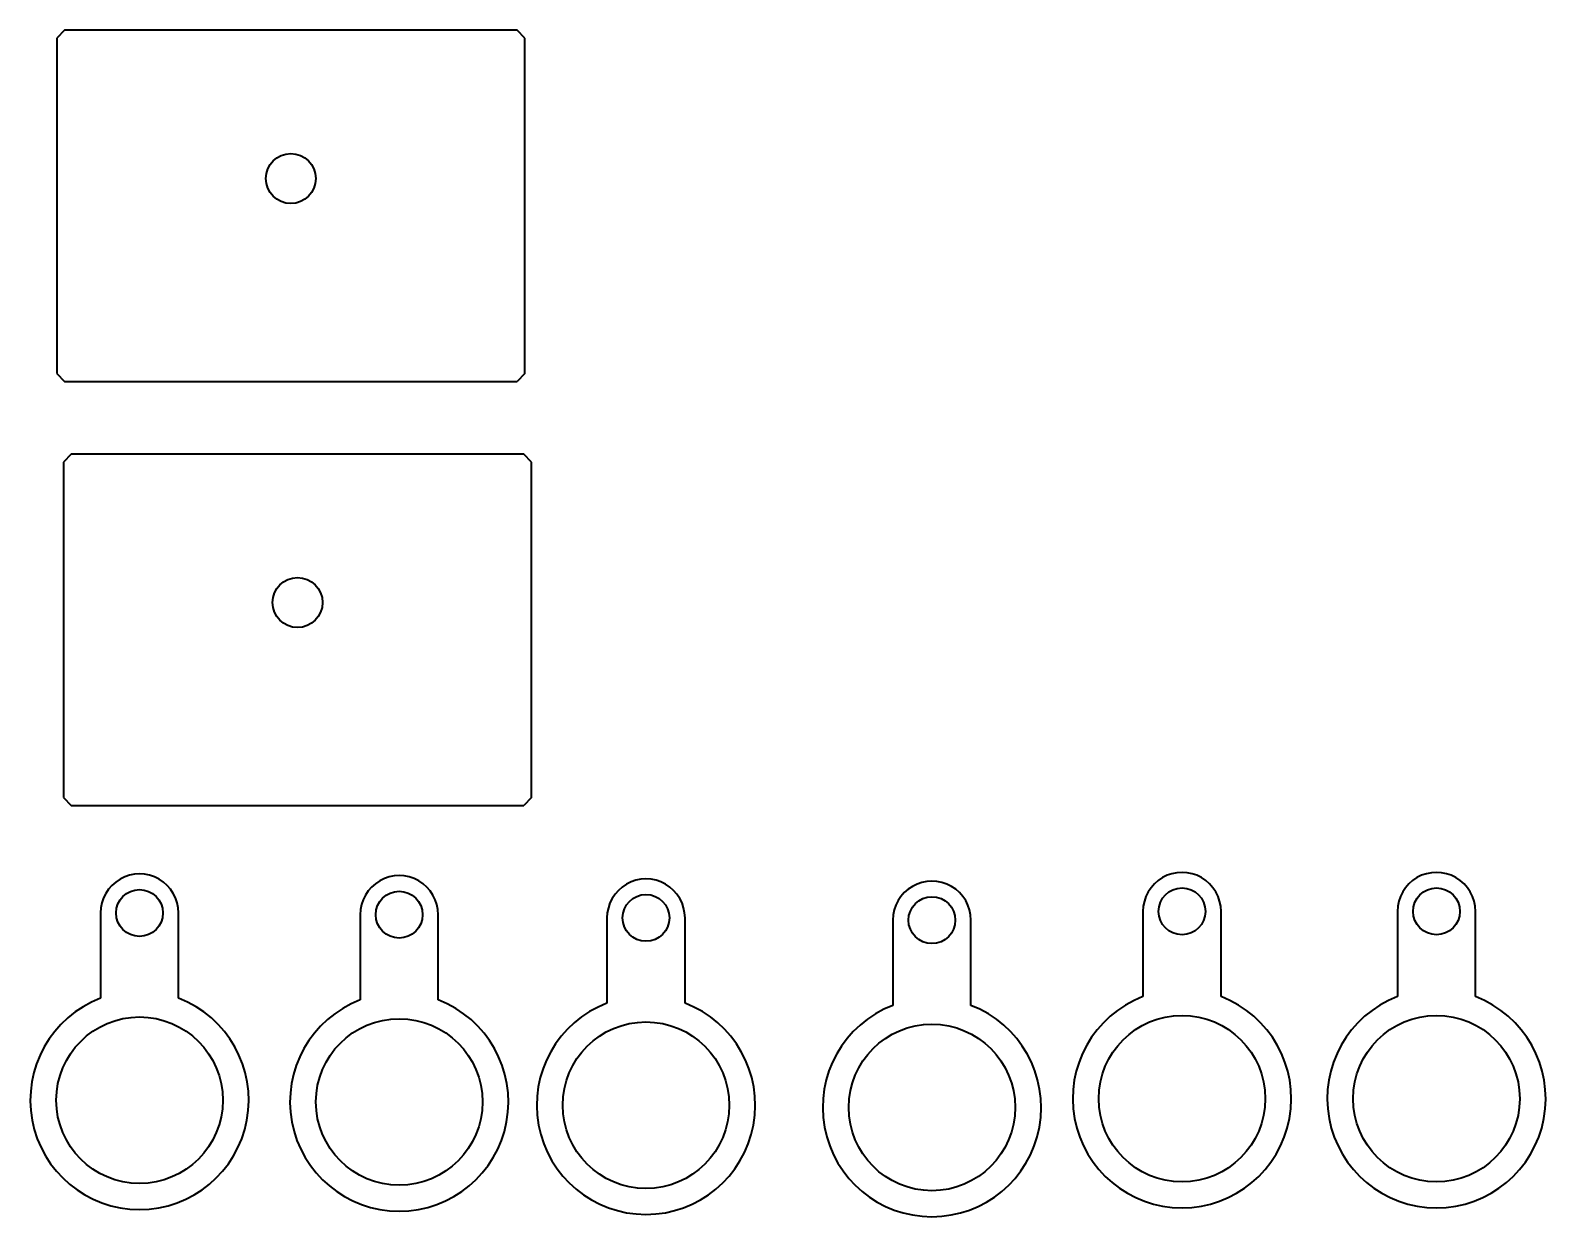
# Model space of a CAD drawing. Extents: x 3 to 197, y 5 to 157.
import ezdxf

# ---------------------------------------------------------------- set-up
doc = ezdxf.new("R2010")
doc.units = 0

msp = doc.modelspace()

# ---------------------------------------------------------------- linework, layer by layer
at = {"color": 7, "lineweight": 35}
for p, q in [((6.99015, 156.704819), (5.99015, 155.704819)), ((5.99015, 155.704819), (5.99015, 112.704819)), ((64.99015, 156.704819), (6.99015, 156.704819)), ((65.99015, 155.704819), (64.99015, 156.704819)), ((65.99015, 112.704819), (65.99015, 155.704819)), ((5.99015, 112.704819), (6.99015, 111.704819)), ((65.99015, 112.704819), (64.99015, 111.704819)), ((6.99015, 111.704819), (64.99015, 111.704819)), ((7.852562, 102.372253), (6.852562, 101.372253)), ((6.852562, 101.372253), (6.852562, 58.372253)), ((65.852562, 102.372253), (7.852562, 102.372253)), ((66.852562, 101.372253), (65.852562, 102.372253)), ((66.852562, 58.372253), (66.852562, 101.372253)), ((6.852562, 58.372253), (7.852562, 57.372253)), ((66.852562, 58.372253), (65.852562, 57.372253)), ((7.852562, 57.372253), (65.852562, 57.372253)), ((11.596413, 43.59174), (11.596413, 32.668434)), ((21.596413, 32.668434), (21.596413, 43.59174)), ((44.87886, 43.37101), (44.87886, 32.447708)), ((54.87886, 32.447708), (54.87886, 43.37101)), ((76.509766, 42.957115), (76.509766, 32.033813)), ((86.509766, 32.033813), (86.509766, 42.957115)), ((145.209686, 43.792416), (145.209686, 32.86911)), ((155.209686, 32.86911), (155.209686, 43.792416)), ((177.824371, 43.792416), (177.824371, 32.86911)), ((187.824371, 32.86911), (187.824371, 43.792416)), ((113.157341, 42.667774), (113.157341, 31.744471)), ((123.157341, 31.744471), (123.157341, 42.667774))]:
    msp.add_line(p, q, dxfattribs=at)
for centre, radius in [((35.99015, 137.704819), 3.2), ((36.852562, 83.372253), 3.2), ((150.209686, 43.792416), 3), ((182.824371, 43.792416), 3), ((16.596413, 43.59174), 3), ((49.87886, 43.37101), 3), ((81.509766, 42.957115), 3), ((118.157341, 42.667774), 3), ((16.596413, 19.59174), 10.67), ((49.87886, 19.37101), 10.67), ((81.509766, 18.957115), 10.67), ((118.157341, 18.667774), 10.67), ((150.209686, 19.792416), 10.67), ((182.824371, 19.792416), 10.67)]:
    msp.add_circle(centre, radius, dxfattribs=at)
for centre, radius, start, end in [((16.596413, 43.59174), 5, 0, 180.000005), ((150.209686, 43.792416), 5, 0, 180.000005), ((182.824371, 43.792416), 5, 0, 180.000005), ((49.87886, 43.37101), 5, 0, 180.000005), ((81.509766, 42.957115), 5, 0, 180.000005), ((118.157341, 42.667774), 5, 0, 180.000005), ((16.596413, 19.59174), 14, 110.924833, 69.075165), ((49.87886, 19.37101), 14, 110.924833, 69.075165), ((81.509766, 18.957115), 14, 110.924833, 69.075165), ((118.157341, 18.667774), 14, 110.924833, 69.075165), ((150.209686, 19.792416), 14, 110.924833, 69.075165), ((182.824371, 19.792416), 14, 110.924833, 69.075165)]:
    msp.add_arc(centre, radius, start, end, dxfattribs=at)

doc.saveas('drawing.dxf')
